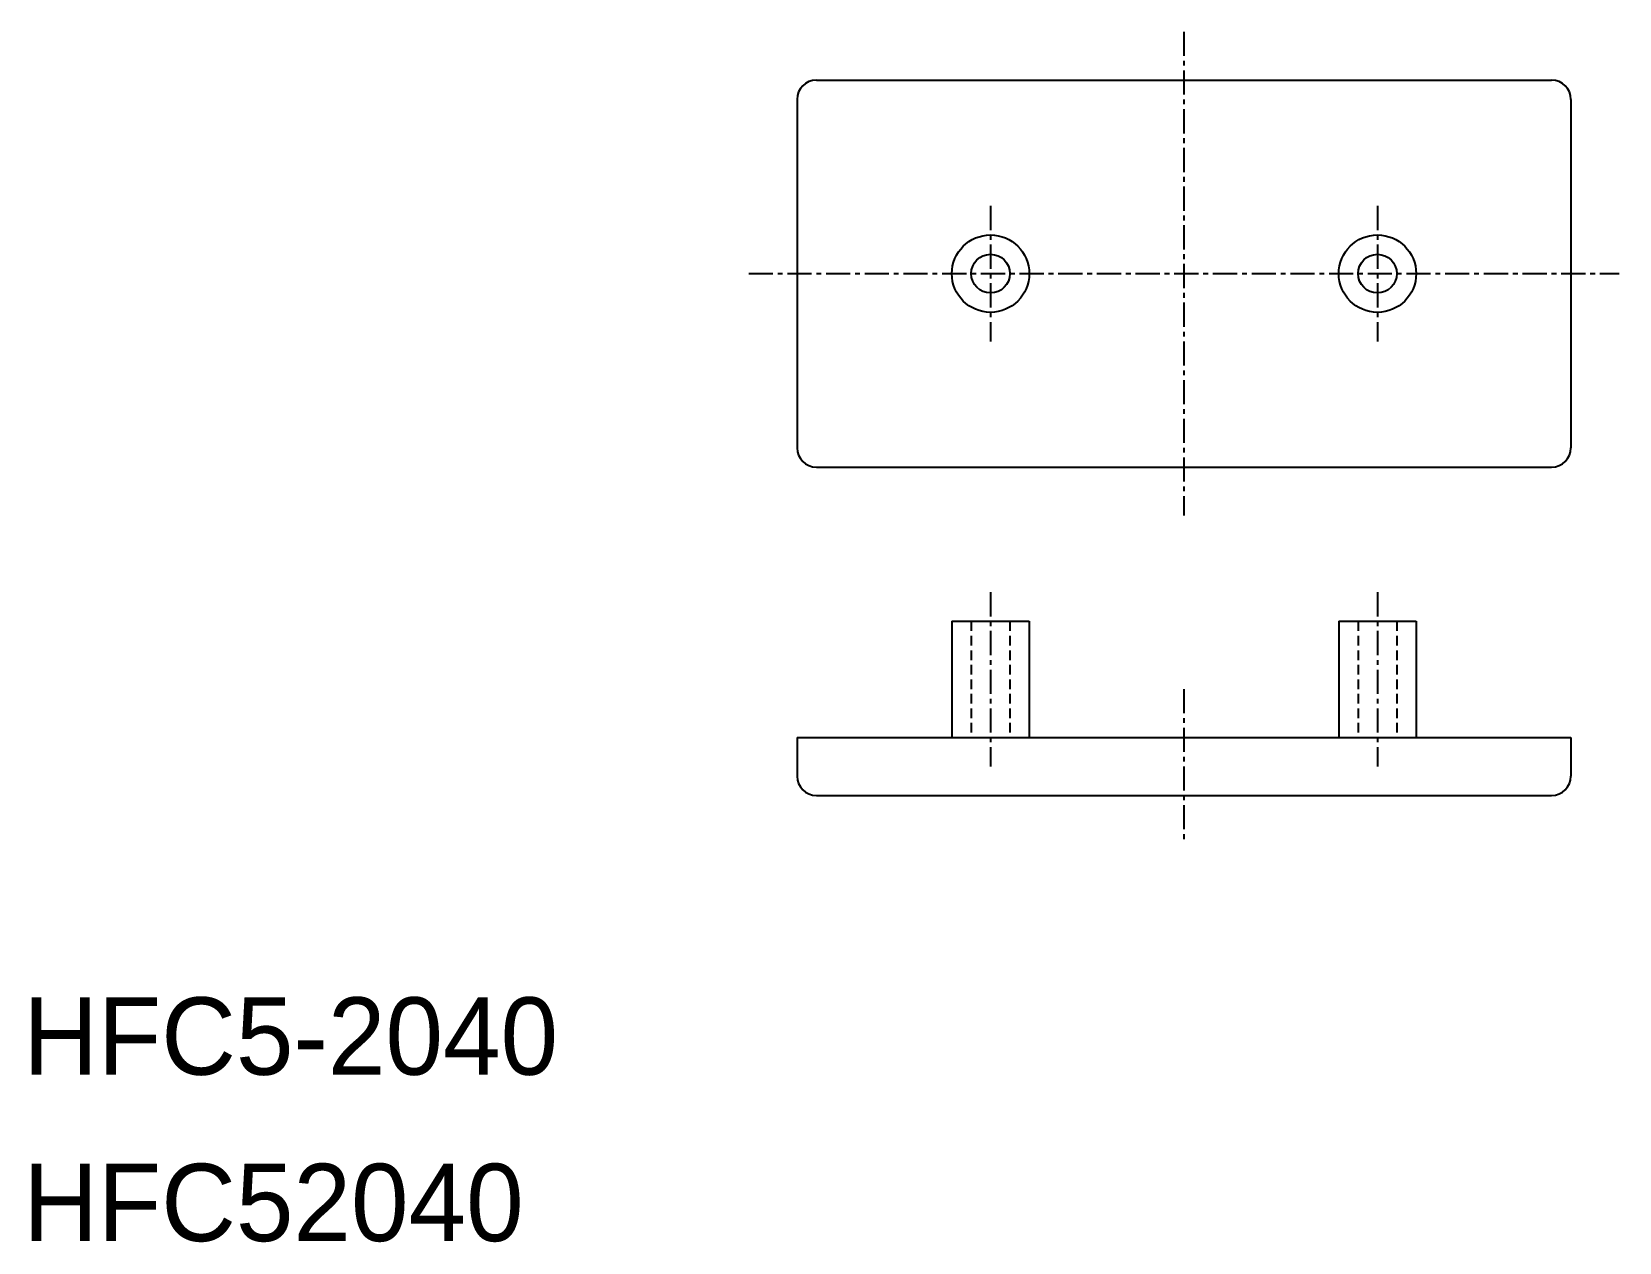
# Model space of a CAD drawing. Extents: x 0.4 to 82.5, y -0.1 to 62.5.
import ezdxf

# ---------------------------------------------------------------- set-up
doc = ezdxf.new("R2010")
doc.units = 0
doc.linetypes.add('CENTER', pattern=[2, 1.25, -0.25, 0.25, -0.25])
doc.linetypes.add('DASHED', pattern=[0.75, 0.5, -0.25])
doc.layers.get('0').update_dxf_attribs({"linetype": 'CONTINUOUS'})
doc.layers.add('CENTER', color=1, linetype='CENTER')

msp = doc.modelspace()

# ---------------------------------------------------------------- linework, layer by layer
at = {"color": 7, "linetype": 'CONTINUOUS'}
for p, q in [((41, 60), (79, 60)), ((40, 59), (40, 41)), ((80, 59), (80, 41)), ((41, 40), (79, 40)), ((48, 32.032), (52, 32.032)), ((48, 32.032), (48, 26.032)), ((52, 32.032), (52, 26.032)), ((68, 32.032), (72, 32.032)), ((68, 32.032), (68, 26.032)), ((72, 32.032), (72, 26.032)), ((40, 26.032), (40, 24.032)), ((40, 26.032), (80, 26.032)), ((80, 26.032), (80, 24.032)), ((41, 23.032), (79, 23.032))]:
    msp.add_line(p, q, dxfattribs=at)
at = {"color": 3, "linetype": 'DASHED'}
for p, q in [((49, 32.032), (49, 26.032)), ((51, 32.032), (51, 26.032)), ((69, 32.032), (69, 26.032)), ((71, 32.032), (71, 26.032))]:
    msp.add_line(p, q, dxfattribs=at)
at = {"color": 7, "linetype": 'CONTINUOUS'}
for centre, radius in [((50, 50), 2), ((70, 50), 2), ((50, 50), 1), ((70, 50), 1)]:
    msp.add_circle(centre, radius, dxfattribs=at)
for centre, start, end in [((41, 59), 90, 180), ((79, 59), 0, 90), ((41, 41), 180, 270), ((79, 41), 270, 0), ((41, 24.032), 180, 270), ((79, 24.032), 270, 0)]:
    msp.add_arc(centre, 1, start, end, dxfattribs=at)
at = {"layer": 'CENTER', "color": 1, "linetype": 'CENTER'}
for p, q in [((60, 62.5), (60, 37.5)), ((50, 53.5), (50, 46.5)), ((70, 53.5), (70, 46.5)), ((37.5, 50), (82.5, 50)), ((50, 33.532), (50, 24.532)), ((70, 33.532), (70, 24.532)), ((60, 28.532), (60, 20.532))]:
    msp.add_line(p, q, dxfattribs=at)

# ---------------------------------------------------------------- texts
at = {"color": 7, "linetype": 'CONTINUOUS'}
for s, p in [('HFC5-2040', (0, 8.599)), ('HFC52040', (0, 0))]:
    msp.add_text(s, height=4, dxfattribs=at).set_placement(p)

doc.saveas('drawing.dxf')
